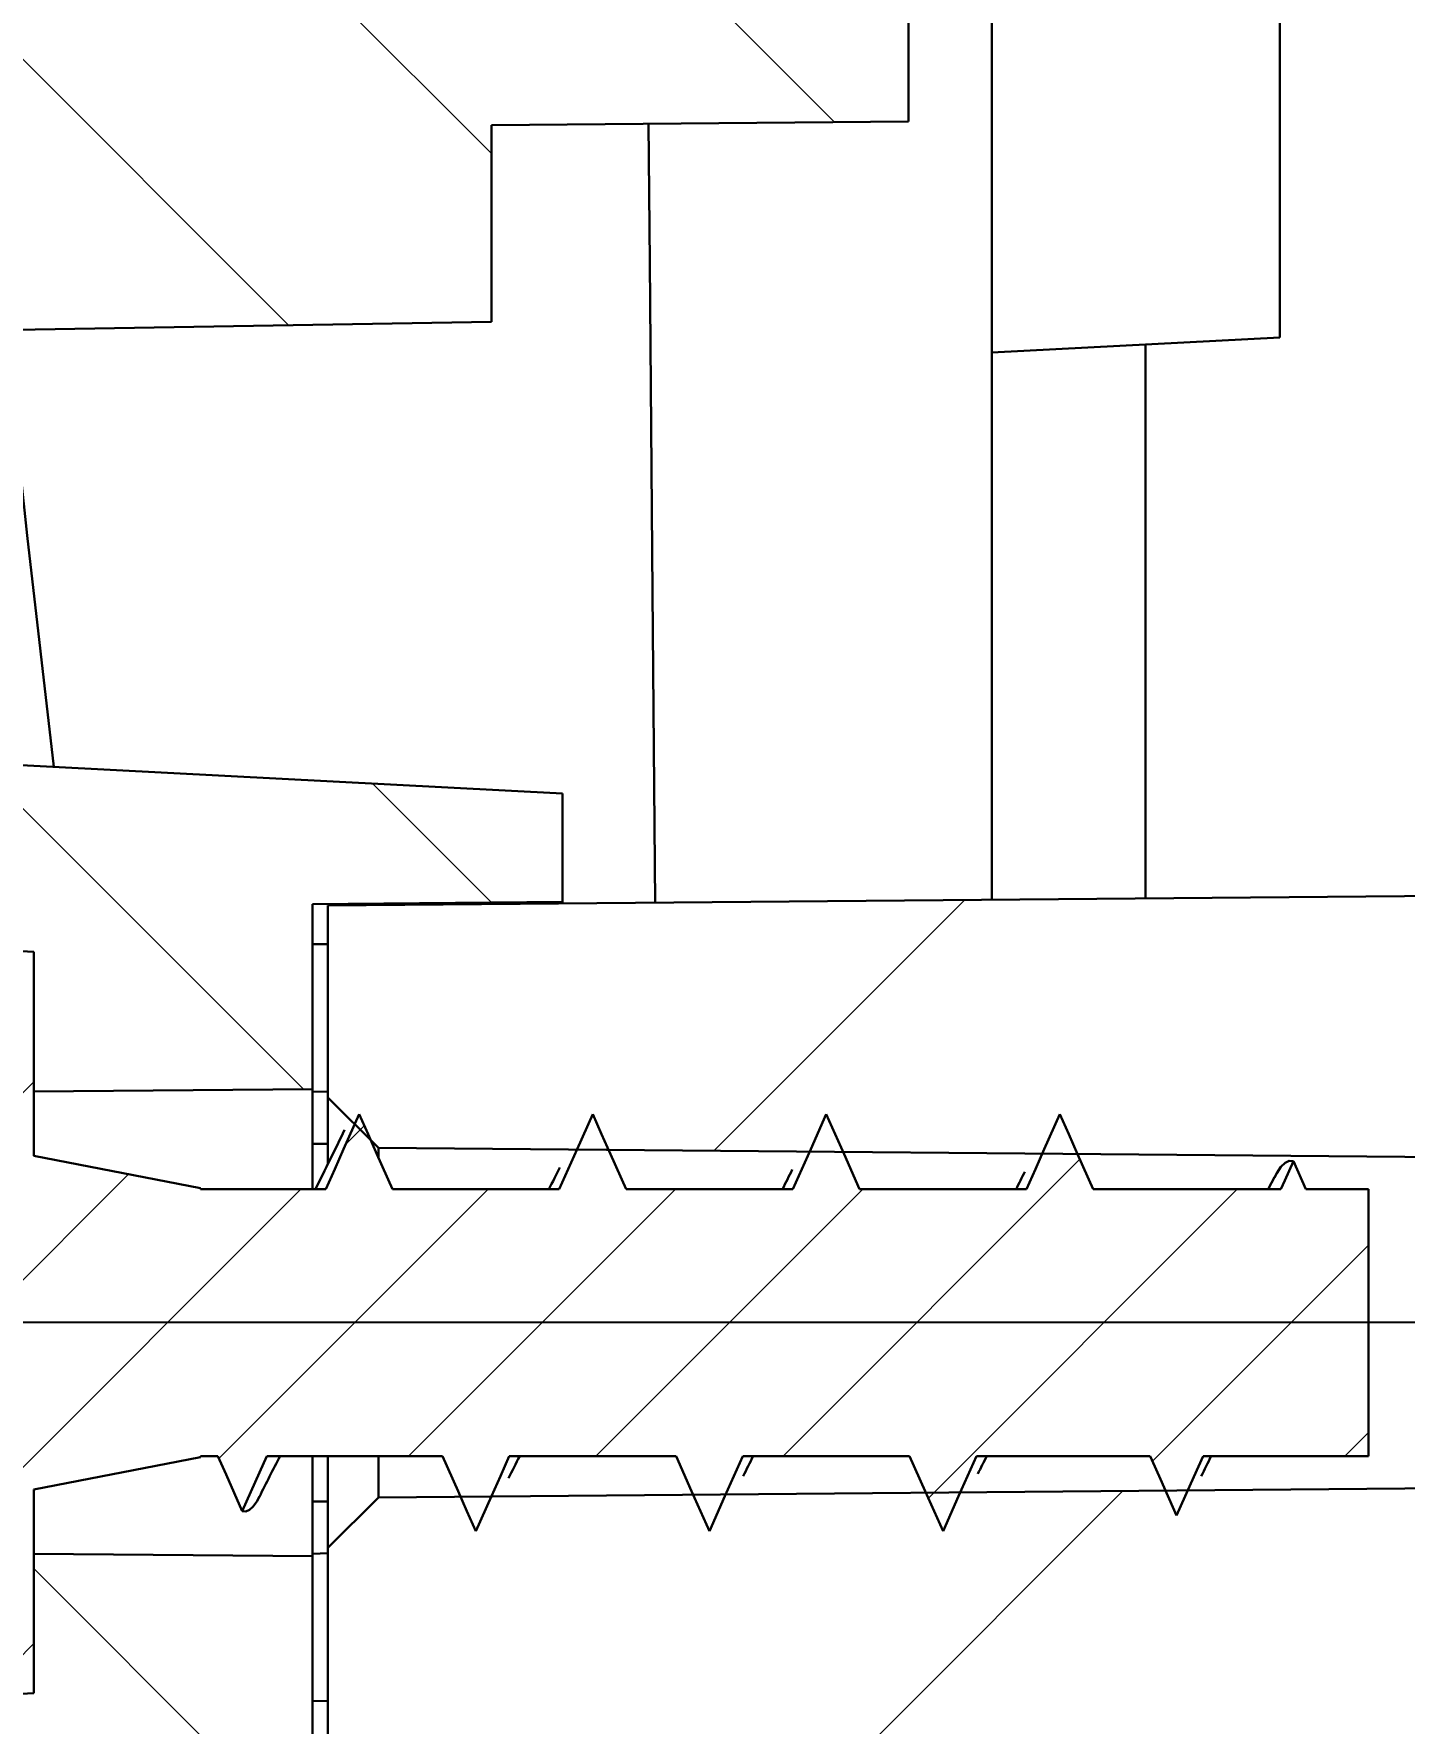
# Model space of a CAD drawing. Header units: millimetres. Extents: x 0 to 1188, y 0 to 841.
# Drawn here: x 213.62 to 221.83, y 48.13 to 58.26 of the extents above; entities that cross this region are included whole.
import ezdxf

# ---------------------------------------------------------------- set-up
doc = ezdxf.new("R2010")
doc.units = ezdxf.units.MM
doc.linetypes.add('SLD-Durchgehend', pattern=[0])
doc.styles.add('SLDTEXTSTYLE3', font='ARIALN.TTF', dxfattribs={"width": 0.87})
doc.dimstyles.new('SLDDIMSTYLE2', dxfattribs={"dimtxt": 3.5, "dimasz": 6, "dimexe": 0, "dimexo": 0.0625, "dimgap": 0.875, "dimtad": 1, "dimrnd": 1e-09, "dimzin": 12, "dimdsep": 46, "dimtxsty": 'SLDTEXTSTYLE3', "dimsah": 1, "dimcen": 0.09, "dimadec": 0, "dimazin": 3, "dimtfac": 1, "dimtofl": 0, "dimtmove": 0, "dimatfit": 3, "dimfxl": 0, "dimfrac": 2, "dimtolj": 1, "dimtzin": 12, "dimarcsym": 0})
doc.dimstyles.new('SLDDIMSTYLE3', dxfattribs={"dimtxt": 3.5, "dimasz": 6, "dimexe": 0, "dimexo": 0.0625, "dimgap": 0.875, "dimtad": 1, "dimrnd": 1e-09, "dimzin": 12, "dimdsep": 46, "dimtxsty": 'SLDTEXTSTYLE3', "dimsah": 1, "dimcen": 0.09, "dimadec": 0, "dimazin": 3, "dimtfac": 1, "dimtmove": 0, "dimatfit": 0, "dimfxl": 0, "dimfrac": 2, "dimtolj": 1, "dimtzin": 12, "dimarcsym": 0})
pattern_1 = [(135.0000000000002, (0, 0), (-1.12253201513364, -1.122532015133648), [])]

# ---------------------------------------------------------------- blocks, each defined once
blk = doc.blocks.new('_D_60')
for p, q in [((217.8253011726467, 80.53041027976587), (247.3508422997569, 80.53041027976575)), ((246.3508422997569, 80.53041027976575), (246.3508422997568, 50.53040706344873)), ((228.0252053755436, 50.53040706344879), (247.3508422997568, 50.53040706344872))]:
    blk.add_line(p, q)
for points in [[(246.3508422997569, 80.53041027976575), (245.4508422997569, 74.53041027976575), (247.2508422997569, 74.53041027976575)], [(246.3508422997568, 50.53040706344873), (247.2508422997568, 56.53040706344872), (245.4508422997568, 56.53040706344873)]]:
    blk.add_solid(points)
at = {"insert": (241.8391050941397, 63.2446075466567), "char_height": 3.5, "attachment_point": 1, "rotation": 90.0000000000002, "style": 'SLDTEXTSTYLE3'}
blk.add_mtext('30', dxfattribs=at)
blk = doc.blocks.new('_D_62')
for p, q in [((211.4714861112844, 79.53041027976505), (211.4714861112844, 31.02946081436197)), ((228.1714861112843, 79.53041027976649), (228.1714861112843, 31.02946081436197)), ((211.4714861112844, 32.02946081436197), (199.4714861112844, 32.02946081436197)), ((211.4714861112844, 32.02946081436197), (228.1714861112843, 32.02946081436197)), ((228.1714861112843, 32.02946081436197), (240.1714861112843, 32.02946081436197))]:
    blk.add_line(p, q)
for points in [[(211.4714861112844, 32.02946081436197), (205.4714861112844, 32.92946081436199), (205.4714861112844, 31.12946081436199)], [(228.1714861112843, 32.02946081436197), (234.1714861112843, 31.12946081436195), (234.1714861112843, 32.92946081436195)]]:
    blk.add_solid(points)
at = {"insert": (214.6268252738869, 36.54119801997905), "char_height": 3.5, "attachment_point": 1, "style": 'SLDTEXTSTYLE3'}
blk.add_mtext('16,70', dxfattribs=at)

msp = doc.modelspace()

# ---------------------------------------------------------------- hatches: boundary and pattern name
at = {"linetype": 'SLD-Durchgehend', "lineweight": 0}
h = msp.add_hatch(dxfattribs=at)
h.set_pattern_fill('ANSI31', style=0)
h.set_pattern_definition([(45, (0, 0), (-2.245064030267288, 2.245064030267288), [])])
edge = h.paths.add_edge_path(flags=0)
edge.add_line((215.3814861112843, 49.18040706344883), (215.3814861112843, 48.03040706345489))
edge.add_line((215.3814861112843, 48.03040706345489), (225.5645827527721, 47.94154052536388))
edge.add_arc((23.17148611128439, 80.53041027976649), 205, 350.26284250902216, 350.852878002748, ccw=False)
edge.add_spline(control_points=[(225.2182546735769, 45.85904870374267), (224.7757105301978, 45.43916530766545), (224.3144169443804, 45.03820312483257), (223.8369977370501, 44.65844229797888), (223.3547945156356, 44.27487604998501), (222.8552122901693, 43.9122008263852), (222.3411490301603, 43.57252159821317)], knot_values=[2.602516906877082e-05, 2.602516906877082e-05, 2.602516906877082e-05, 2.602516906877082e-05, 0.001856141334217484, 0.001856141334217484, 0.001856141334217484, 0.003704625185167447, 0.003704625185167447, 0.003704625185167447, 0.003704625185167447], weights=[1, 1, 1, 1, 1, 1, 1], degree=3, periodic=0)
edge.add_line((222.3411490301603, 43.57252159821316), (220.2814861112843, 43.46457923856325))
edge.add_line((220.2814861112843, 43.46457923856325), (220.2814861112843, 41.4618345465674))
edge.add_line((220.2814861112843, 41.4618345465674), (222.7803599752964, 41.59279497648871))
edge.add_spline(control_points=[(222.7803599752964, 41.5927949764887), (222.8641877781784, 41.59718820547992), (222.9484131207837, 41.61611501293569), (223.0260612658749, 41.648008061722), (223.0673277618992, 41.66495778240622), (223.1072331517844, 41.68568588499769), (223.1448300438236, 41.7097002647396)], knot_values=[2.860979249076398e-17, 2.860979249076398e-17, 2.860979249076398e-17, 2.860979249076398e-17, 0.0002518285308953736, 0.0002518285308953736, 0.0002518285308953736, 0.0003842927863091996, 0.0003842927863091996, 0.0003842927863091996, 0.0003842927863091996], weights=[1, 1, 1, 1, 1, 1, 1], degree=3, periodic=0)
edge.add_spline(control_points=[(223.1448300438236, 41.70970026473961), (223.9007039798164, 42.19250197390755), (224.6295305030633, 42.72049189910296), (225.3238494276788, 43.28826309281542), (225.8513602565066, 43.71962891385463), (226.3601840531693, 44.17490815579649), (226.8473105449474, 44.65140781697089)], knot_values=[2.855903457060938e-05, 2.855903457060938e-05, 2.855903457060938e-05, 2.855903457060938e-05, 0.00271928073651974, 0.00271928073651974, 0.00271928073651974, 0.004762067832991133, 0.004762067832991133, 0.004762067832991133, 0.004762067832991133], weights=[1, 1, 1, 1, 1, 1, 1], degree=3, periodic=0)
edge.add_spline(control_points=[(226.8473105449474, 44.65140781697087), (226.927320557751, 44.72967238404929), (226.994921463687, 44.82283011570636), (227.0445152047694, 44.92316657694681), (227.0868355926018, 45.00878782391788), (227.1170640368418, 45.10146213529753), (227.1333674351676, 45.19556958644885)], knot_values=[8.673617379884035e-18, 8.673617379884035e-18, 8.673617379884035e-18, 8.673617379884035e-18, 0.0003357715018865411, 0.0003357715018865411, 0.0003357715018865411, 0.0006211764377842834, 0.0006211764377842834, 0.0006211764377842834, 0.0006211764377842834], weights=[1, 1, 1, 1, 1, 1, 1], degree=3, periodic=0)
edge.add_arc((23.17148611128439, 80.53041027976649), 207, 350.1714956414312, 369.82850435857)
edge.add_spline(control_points=[(227.1333674351679, 115.8652509730827), (227.1142620679296, 115.9755321168164), (227.0758530261583, 116.084035536213), (227.0213209775989, 116.1817760160585), (226.974786532486, 116.2651819968502), (226.9155863903058, 116.3426263580619), (226.8473105449477, 116.4094127425606)], knot_values=[3.675813143522356e-17, 3.675813143522356e-17, 3.675813143522356e-17, 3.675813143522356e-17, 0.0003357715167857447, 0.0003357715167857447, 0.0003357715167857447, 0.000621176438476545, 0.000621176438476545, 0.000621176438476545, 0.000621176438476545], weights=[1, 1, 1, 1, 1, 1, 1], degree=3, periodic=0)
edge.add_spline(control_points=[(226.8473105449477, 116.4094127425607), (226.2065187790137, 117.0362254175116), (225.5278678015815, 117.6265191600895), (224.8182975946683, 118.1742584577751), (224.2784732128959, 118.5909656769688), (223.7195470448182, 118.9840295179371), (223.1448300438237, 119.351120294792)], knot_values=[3.072371372250088e-05, 3.072371372250088e-05, 3.072371372250088e-05, 3.072371372250088e-05, 0.002719881707251262, 0.002719881707251262, 0.002719881707251262, 0.004764230953056189, 0.004764230953056189, 0.004764230953056189, 0.004764230953056189], weights=[1, 1, 1, 1, 1, 1, 1], degree=3, periodic=0)
edge.add_spline(control_points=[(223.1448300438237, 119.3511202947921), (223.0667964264468, 119.4009629498277), (222.9779102756719, 119.4366871979407), (222.8870877522382, 119.4547095434891), (222.8519216682855, 119.4616877168829), (222.8161625971009, 119.4661492471417), (222.7803599752966, 119.468025583043)], knot_values=[1.788112030672749e-17, 1.788112030672749e-17, 1.788112030672749e-17, 1.788112030672749e-17, 0.0002777801672498969, 0.0002777801672498969, 0.0002777801672498969, 0.0003837478485387557, 0.0003837478485387557, 0.0003837478485387557, 0.0003837478485387557], weights=[1, 1, 1, 1, 1, 1, 1], degree=3, periodic=0)
edge.add_line((222.7803599752966, 119.4680255830429), (220.2814861112845, 119.5989860129642))
edge.add_line((220.2814861112845, 119.5989860129642), (220.2814861112845, 117.5962413209684))
edge.add_line((220.2814861112845, 117.5962413209684), (222.3411490301604, 117.4882989613185))
edge.add_spline(control_points=[(222.3411490301604, 117.4882989613185), (222.8511327041928, 117.1513154142495), (223.3468608525014, 116.7917026530432), (223.8255032595759, 116.4115149297739), (224.3070167543449, 116.0290466891961), (224.7721633111231, 115.6250208333885), (225.2182546735772, 115.2017718557888)], knot_values=[2.232371556924164e-05, 2.232371556924164e-05, 2.232371556924164e-05, 2.232371556924164e-05, 0.001856109520187012, 0.001856109520187012, 0.001856109520187012, 0.003700923689446667, 0.003700923689446667, 0.003700923689446667, 0.003700923689446667], weights=[1, 1, 1, 1, 1, 1, 1], degree=3, periodic=0)
edge.add_arc((23.17148611128439, 80.53041027976649), 205, 9.14712017878162, 9.737157490976585, ccw=False)
edge.add_line((225.5645837870867, 113.1192736105601), (215.3814861112845, 113.0304070634488))
edge.add_line((215.3814861112845, 113.0304070634488), (215.3814861112845, 111.8804070634488))
edge.add_line((215.3814861112845, 111.8804070634488), (215.6841272202303, 111.577765954503))
edge.add_line((215.6841272202303, 111.577765954503), (226.0814975343653, 111.4870294784))
edge.add_line((226.0814975343653, 111.4870294784), (226.3814861112845, 111.1817588847198))
edge.add_line((226.3814861112845, 111.1817588847198), (226.3814861112845, 109.879055242201))
edge.add_line((226.3814861112845, 109.879055242201), (226.0814975343653, 109.5737846484976))
edge.add_line((226.0814975343653, 109.5737846484976), (215.6841272202303, 109.4830481724091))
edge.add_line((215.6841272202303, 109.4830481724091), (215.3814861112845, 109.1804070634488))
edge.add_line((215.3814861112845, 109.1804070634488), (215.3814861112845, 108.0304070634549))
edge.add_line((215.3814861112845, 108.0304070634549), (226.3315137103403, 107.9348476202925))
edge.add_arc((23.17148611128439, 80.53041027976649), 205, -7.682309962220188, 7.682308145930108, ccw=False)
edge.add_line((226.3315128416136, 53.12596649902382), (215.3814861112843, 53.03040706344278))
edge.add_line((215.3814861112843, 53.03040706344278), (215.3814861112843, 51.88040706344885))
edge.add_line((215.3814861112843, 51.88040706344885), (215.6841272202301, 51.57776595450301))
edge.add_line((215.6841272202301, 51.57776595450301), (226.0814975343651, 51.48702947839998))
edge.add_line((226.0814975343651, 51.48702947839998), (226.3814861112843, 51.18175888471985))
edge.add_line((226.3814861112843, 51.18175888471985), (226.3814861112843, 49.87905524220102))
edge.add_line((226.3814861112843, 49.87905524220102), (226.0814975343651, 49.57378464849763))
edge.add_line((226.0814975343651, 49.57378464849763), (215.6841272202301, 49.48304817240913))
edge.add_line((215.6841272202301, 49.48304817240913), (215.3814861112843, 49.18040706344883))
h = msp.add_hatch(dxfattribs=at)
h.set_pattern_fill('ANSI31', scale=0.5, angle=90.0000000000002, style=0)
h.set_pattern_definition(pattern_1)
edge = h.paths.add_edge_path(flags=0)
edge.add_line((211.6312535070743, 71.9964541714043), (211.8313938754469, 71.9964541714043))
edge.add_arc((439.4714861112844, 80.53041027976505), 227.8, 182.106578216694, 182.1469451740539, ccw=False)
edge.add_line((211.8254378909714, 72.15683698785887), (211.6253027543428, 72.15683698785887))
edge.add_arc((439.4714861112844, 80.53041027976505), 227.9999999999999, 181.997214541854, 182.1047295090637, ccw=False)
edge.add_line((211.6099909831928, 72.58440260353625), (211.810112659376, 72.58440260353625))
edge.add_arc((439.4714861112844, 80.53041027976505), 227.8, 181.9586055132902, 181.9989687340629, ccw=False)
edge.add_line((211.8045714189144, 72.74478541999082), (211.6044546092638, 72.74478541999082))
edge.add_arc((439.4714861112844, 80.53041027976505), 227.9999999999999, 180.8959051152615, 181.9568867696259, ccw=False)
edge.add_line((211.4993585372294, 76.96543491395886), (211.3051088125188, 76.96543491395848))
edge.add_line((211.3051088125188, 76.96543491395848), (211.3051088125188, 77.27724332988224))
edge.add_line((211.3051088125188, 77.27724332988224), (211.5051088125188, 77.27724333018128))
edge.add_line((211.5051088125188, 77.27724333018128), (211.5051088125189, 77.4344831053953))
edge.add_line((211.5051088125189, 77.4344831053953), (211.3051088125188, 77.4344831053953))
edge.add_line((211.3051088125188, 77.4344831053953), (211.3051088125188, 77.77318868931627))
edge.add_line((211.3051088125188, 77.77318868931627), (211.5051088125188, 77.77318868925762))
edge.add_line((211.5051088125188, 77.77318868925762), (211.5051088125191, 77.98276022842374))
edge.add_line((211.5051088125191, 77.98276022842374), (211.3051088125188, 77.98276022842374))
edge.add_line((211.3051088125188, 77.98276022842374), (211.3051088125188, 78.63437493870666))
edge.add_line((211.3051088125188, 78.63437493870666), (211.5051088125188, 78.63437493870666))
edge.add_line((211.5051088125188, 78.63437493870666), (211.5051088125188, 78.76902461185867))
edge.add_line((211.5051088125188, 78.76902461185867), (211.3051088125188, 78.7690246137178))
edge.add_line((211.3051088125188, 78.7690246137178), (211.3051088125188, 79.160005631612))
edge.add_line((211.3051088125188, 79.160005631612), (211.5051088125188, 79.16000562933078))
edge.add_line((211.5051088125188, 79.16000562933078), (211.5051088125188, 79.29933878933234))
edge.add_line((211.5051088125188, 79.29933878933234), (211.3051088125188, 79.29933878933235))
edge.add_line((211.3051088125188, 79.29933878933235), (211.3051088125188, 79.81543491395848))
edge.add_line((211.3051088125188, 79.81543491395848), (211.5051088125188, 79.81543491395848))
edge.add_line((211.5051088125188, 79.81543491395848), (211.5051088125188, 80.11543491395848))
edge.add_line((211.5051088125188, 80.11543491395848), (211.3051088125188, 80.11543491395848))
edge.add_line((211.3051088125188, 80.11543491395848), (211.3051088125188, 80.62744962530833))
edge.add_line((211.3051088125188, 80.62744962530833), (211.5051088125188, 80.62744962530833))
edge.add_line((211.5051088125188, 80.62744962530833), (211.5051088125188, 80.76503684730382))
edge.add_line((211.5051088125188, 80.76503684730382), (211.3051088125188, 80.7650368462005))
edge.add_line((211.3051088125188, 80.7650368462005), (211.3051088125188, 81.12100901773857))
edge.add_line((211.3051088125188, 81.12100901773857), (211.5051088125188, 81.12100901786229))
edge.add_line((211.5051088125188, 81.12100901786229), (211.5051088125188, 81.25898692864682))
edge.add_line((211.5051088125188, 81.25898692864682), (211.3051088125188, 81.25898692864682))
edge.add_line((211.3051088125188, 81.25898692864682), (211.3051088125188, 81.95412037144614))
edge.add_line((211.3051088125188, 81.95412037144614), (211.5051088125188, 81.95412037144614))
edge.add_line((211.5051088125188, 81.95412037144614), (211.5051088125188, 82.08018995491695))
edge.add_line((211.5051088125188, 82.08018995491695), (211.3051088125188, 82.08018995491695))
edge.add_line((211.3051088125188, 82.08018995491695), (211.3051088125188, 82.24248511931606))
edge.add_line((211.3051088125188, 82.24248511931606), (211.5051088125188, 82.24248511931606))
edge.add_line((211.5051088125188, 82.24248511931606), (211.5051088125188, 82.42928424659347))
edge.add_line((211.5051088125188, 82.42928424659347), (211.3051088125188, 82.42928424659088))
edge.add_line((211.3051088125188, 82.42928424659088), (211.3051088125188, 82.46394617983356))
edge.add_line((211.3051088125188, 82.46394617983356), (211.5051088125188, 82.46394617983348))
edge.add_line((211.5051088125188, 82.46394617983348), (211.5051088125188, 82.66869814579418))
edge.add_line((211.5051088125188, 82.66869814579418), (211.3051088125188, 82.66869814579418))
edge.add_line((211.3051088125188, 82.66869814579418), (211.3051088125188, 82.9654349139581))
edge.add_line((211.3051088125188, 82.9654349139581), (211.4844894315815, 82.9654349139581))
edge.add_arc((439.4714861112844, 80.53041027976505), 227.9999999999999, 178.6634885530515, 179.3880733029845, ccw=False)
edge.add_line((211.533513751526, 85.84837572926004), (211.7335682243458, 85.84837572925919))
edge.add_arc((439.4714861112844, 80.53041027976505), 227.8, 178.5560001710087, 178.66231493213, ccw=False)
edge.add_line((211.7438279853429, 86.27094374576731), (211.5437645074263, 86.27094374575731))
edge.add_arc((439.4714861112844, 80.53041027976505), 227.9999999999999, 174.9853164956326, 178.5572671054253, ccw=False)
edge.add_line((212.3441949859449, 100.4601274394562), (216.3614861112844, 100.5302495168846))
edge.add_line((216.3614861112844, 100.5302495168846), (216.3614861112844, 101.708432347409))
edge.add_line((216.3614861112844, 101.708432347409), (218.8614861112844, 101.730249516886))
edge.add_line((218.8614861112844, 101.730249516886), (218.8614861112845, 103.3302495168831))
edge.add_line((218.8614861112845, 103.3302495168831), (216.3614861112845, 103.3520666863601))
edge.add_line((216.3614861112845, 103.3520666863601), (216.3614861112845, 104.5302495168846))
edge.add_line((216.3614861112845, 104.5302495168846), (212.7448366701591, 104.593378367702))
edge.add_arc((439.4714861112844, 80.53041027976505), 227.9999999999999, 173.2922425314038, 173.941759236418, ccw=False)
edge.add_line((213.0321816812603, 107.1619969626282), (216.7885748327056, 107.3588611858095))
edge.add_line((216.7885748327056, 107.3588611858095), (216.7885748327056, 108.0088611858091))
edge.add_line((216.7885748327056, 108.0088611858091), (215.2885748327056, 108.0219514874957))
edge.add_line((215.2885748327056, 108.0219514874957), (215.2885748327056, 109.1302495168854))
edge.add_line((215.2885748327056, 109.1302495168854), (213.6185748327056, 109.144823386096))
edge.add_line((213.6185748327056, 109.144823386096), (213.6185748327056, 108.3084359664474))
edge.add_line((213.6185748327056, 108.3084359664474), (211.3912617367176, 108.1917074333188))
edge.add_arc((211.4069625235905, 107.8921185728923), 0.3, 92.99999999999407, 173.1587211048545)
edge.add_arc((439.4714861112844, 80.53041027976505), 229.9999999999999, 173.1587211048525, 186.8413601819421)
edge.add_arc((211.4070013424827, 53.168378426465), 0.3, 186.8413601819423, 267.0000000000066)
edge.add_line((211.3913005556098, 52.86878956603858), (213.6185748327054, 52.75206306732171))
edge.add_line((213.6185748327054, 52.75206306732171), (213.6185748327054, 51.91567564767318))
edge.add_line((213.6185748327054, 51.91567564767318), (215.2885748327055, 51.93024951688375))
edge.add_line((215.2885748327055, 51.93024951688375), (215.2885748327055, 53.03886907203598))
edge.add_line((215.2885748327055, 53.03886907203598), (216.7885748327055, 53.05195937372256))
edge.add_line((216.7885748327055, 53.05195937372256), (216.7885748327055, 53.70163784795964))
edge.add_line((216.7885748327055, 53.70163784795964), (213.03221973075, 53.89850007705167))
edge.add_arc((439.4714861112844, 80.53041027976505), 227.9999999999999, 186.0583218656738, 186.7078393286046, ccw=False)
edge.add_line((212.7448707314825, 56.46712126060974), (216.3614861112843, 56.53024951688455))
edge.add_line((216.3614861112843, 56.53024951688455), (216.3614861112843, 57.70843234740905))
edge.add_line((216.3614861112843, 57.70843234740905), (218.8614861112843, 57.73024951688598))
edge.add_line((218.8614861112843, 57.73024951688598), (218.8614861112843, 59.33024951688312))
edge.add_line((218.8614861112843, 59.33024951688312), (216.3614861112843, 59.35206668636008))
edge.add_line((216.3614861112843, 59.35206668636008), (216.3614861112843, 60.53024951688456))
edge.add_line((216.3614861112843, 60.53024951688456), (212.3442232423441, 60.60037110109563))
edge.add_arc((439.4714861112844, 80.53041027976505), 227.9999999999999, 183.9444885079042, 185.0147647377993, ccw=False)
edge.add_line((212.0115802202793, 64.84630329035978), (212.412531678862, 64.84630329035978))
edge.add_arc((439.4714861112844, 80.53041027976505), 227.5999999999999, 183.9009655996922, 183.951431826967, ccw=False)
edge.add_line((212.398805168066, 65.04630329035976), (211.9978779042209, 65.04630329035976))
edge.add_arc((439.4714861112844, 80.53041027976505), 227.9999999999999, 183.7933656909497, 183.8941112338223, ccw=False)
edge.add_line((211.9710032187591, 65.44630329035977), (212.3718830373641, 65.44630329035977))
edge.add_arc((439.4714861112844, 80.53041027976505), 227.5999999999999, 183.3083883586358, 183.8000421982163, ccw=False)
edge.add_line((212.2508092139755, 67.39557147874648), (211.8501426268228, 67.39557147874648))
edge.add_arc((439.4714861112844, 80.53041027976505), 227.9999999999999, 183.2142970453456, 183.3025777262221, ccw=False)
edge.add_line((211.8301748154578, 67.74630329035978), (212.23080619573, 67.74630329035978))
edge.add_arc((439.4714861112844, 80.53041027976505), 227.5999999999999, 183.1695258681399, 183.2199520229362, ccw=False)
edge.add_line((212.2196428816217, 67.94630329035977), (211.81903114697, 67.94630329035977))
edge.add_arc((439.4714861112844, 80.53041027976505), 227.9999999999999, 182.1450610080418, 183.163959632384, ccw=False)
h = msp.add_hatch(dxfattribs=at)
h.set_pattern_fill('ANSI31', scale=0.25, style=0)
h.set_pattern_definition([(45, (0, 0), (-0.561266007566822, 0.5612660075668221), [])])
edge = h.paths.add_edge_path(flags=0)
edge.add_line((220.6268942171426, 49.73024951688597), (221.6185748327054, 49.73024951688596))
edge.add_line((221.6185748327054, 49.73024951688596), (221.6185748327054, 51.33024951688312))
edge.add_line((221.6185748327054, 51.33024951688312), (221.2435315063111, 51.33024951688311))
edge.add_spline(control_points=[(221.2435315063111, 51.33024951688314), (221.218545836597, 51.38646733223005), (221.1935601624453, 51.44268514560469), (221.1685744858301, 51.49890295788448)], knot_values=[0.0003078823030002328, 0.0003078823030002328, 0.0003078823030002328, 0.0003078823030002328, 0.0004924426943559607, 0.0004924426943559607, 0.0004924426943559607, 0.0004924426943559607], weights=[1, 1, 1, 1], degree=3, periodic=0)
edge.add_spline(control_points=[(221.1685744856775, 51.49890295781659), (221.1514374959274, 51.46034476565145), (221.1343005048671, 51.42178657406863), (221.1171635113847, 51.3832283835623), (221.1093147811704, 51.36556876111163), (221.1014660504848, 51.34790913887038), (221.0936173192277, 51.33024951688311)], knot_values=[1.584347287099192e-14, 1.584347287099192e-14, 1.584347287099192e-14, 1.584347287099192e-14, 0.000126584736072862, 0.000126584736072862, 0.000126584736072862, 0.0001845604506411611, 0.0001845604506411611, 0.0001845604506411611, 0.0001845604506411611], weights=[1, 1, 1, 1, 1, 1, 1], degree=3, periodic=0)
edge.add_line((221.0936173192277, 51.33024951688313), (219.9685744345811, 51.33024951688313))
edge.add_spline(control_points=[(219.9685744345811, 51.33024951688314), (219.937549107231, 51.40005658158564), (219.9065237726138, 51.46986364305829), (219.8754984344753, 51.53967070296594), (219.857677793728, 51.57976717284748), (219.8398571517477, 51.61986364218099), (219.8220365088903, 51.65996011112469), (219.804215866033, 51.70005658006839), (219.7863952222941, 51.74015304862031), (219.7685745779059, 51.78024951688364)], knot_values=[0, 0, 0, 0, 0.000229173242277577, 0.000229173242277577, 0.000229173242277577, 0.0003608080370790649, 0.0003608080370790649, 0.0003608080370790649, 0.0004924428318805595, 0.0004924428318805595, 0.0004924428318805595, 0.0004924428318805595], weights=[1, 1, 1, 1, 1, 1, 1, 1, 1, 1], degree=3, periodic=0)
edge.add_spline(control_points=[(219.7685745779059, 51.78024951688363), (219.7375491939031, 51.71044243489351), (219.7065238079901, 51.64063535375231), (219.6754984187233, 51.57082827410176), (219.6576777576613, 51.53073181324898), (219.6398570954803, 51.49063535289357), (219.6220364316754, 51.45053889325986), (219.6042157678706, 51.41044243362614), (219.5863951024571, 51.37034597470738), (219.568574434581, 51.33024951688312)], knot_values=[0, 0, 0, 0, 0.0002291733586970489, 0.0002291733586970489, 0.0002291733586970489, 0.0003608081534985438, 0.0003608081534985438, 0.0003608081534985438, 0.000492442948300038, 0.000492442948300038, 0.000492442948300038, 0.000492442948300038], weights=[1, 1, 1, 1, 1, 1, 1, 1, 1, 1], degree=3, periodic=0)
edge.add_line((219.5685744345811, 51.33024951688313), (218.5685744345811, 51.33024951688313))
edge.add_spline(control_points=[(218.5685744345811, 51.33024951688316), (218.537549107231, 51.40005658158565), (218.5065237726137, 51.46986364305829), (218.4754984344752, 51.53967070296594), (218.457677793728, 51.57976717284748), (218.4398571517477, 51.619863642181), (218.4220365088904, 51.6599601111247), (218.404215866033, 51.70005658006839), (218.3863952222941, 51.74015304862031), (218.3685745779058, 51.78024951688365)], knot_values=[0, 0, 0, 0, 0.0002291732422775615, 0.0002291732422775615, 0.0002291732422775615, 0.0003608080370790533, 0.0003608080370790533, 0.0003608080370790533, 0.0004924428318805518, 0.0004924428318805518, 0.0004924428318805518, 0.0004924428318805518], weights=[1, 1, 1, 1, 1, 1, 1, 1, 1, 1], degree=3, periodic=0)
edge.add_spline(control_points=[(218.3685745779059, 51.78024951688364), (218.3375491939033, 51.71044243489406), (218.3065238079906, 51.6406353537534), (218.275498418724, 51.57082827410339), (218.2576777576621, 51.53073181325063), (218.239857095481, 51.49063535289522), (218.2220364316762, 51.45053889326151), (218.2042157678713, 51.4104424336278), (218.1863951024578, 51.37034597470905), (218.1685744345817, 51.33024951688478)], knot_values=[0, 0, 0, 0, 0.0002291733586952523, 0.0002291733586952523, 0.0002291733586952523, 0.000360808153496737, 0.000360808153496737, 0.000360808153496737, 0.0004924429482982319, 0.0004924429482982319, 0.0004924429482982319, 0.0004924429482982319], weights=[1, 1, 1, 1, 1, 1, 1, 1, 1, 1], degree=3, periodic=0)
edge.add_line((218.1685744345811, 51.33024951688313), (217.1685744345811, 51.33024951688313))
edge.add_spline(control_points=[(217.168574434581, 51.33024951688316), (217.137549107231, 51.40005658158565), (217.1065237726137, 51.4698636430583), (217.0754984344753, 51.53967070296594), (217.057677793728, 51.57976717284749), (217.0398571517477, 51.619863642181), (217.0220365088904, 51.6599601111247), (217.004215866033, 51.70005658006841), (216.9863952222941, 51.74015304862032), (216.9685745779059, 51.78024951688365)], knot_values=[0, 0, 0, 0, 0.0002291732422775733, 0.0002291732422775733, 0.0002291732422775733, 0.0003608080370790619, 0.0003608080370790619, 0.0003608080370790619, 0.0004924428318805597, 0.0004924428318805597, 0.0004924428318805597, 0.0004924428318805597], weights=[1, 1, 1, 1, 1, 1, 1, 1, 1, 1], degree=3, periodic=0)
edge.add_spline(control_points=[(216.9685745779059, 51.78024951688365), (216.9375491939033, 51.71044243489408), (216.9065238079906, 51.64063535375342), (216.875498418724, 51.57082827410341), (216.857677757662, 51.53073181325065), (216.839857095481, 51.49063535289523), (216.8220364316762, 51.45053889326152), (216.8042157678713, 51.4104424336278), (216.7863951024578, 51.37034597470905), (216.7685744345817, 51.33024951688478)], knot_values=[0, 0, 0, 0, 0.0002291733586952599, 0.0002291733586952599, 0.0002291733586952599, 0.0003608081534967481, 0.0003608081534967481, 0.0003608081534967481, 0.0004924429482982467, 0.0004924429482982467, 0.0004924429482982467, 0.0004924429482982467], weights=[1, 1, 1, 1, 1, 1, 1, 1, 1, 1], degree=3, periodic=0)
edge.add_line((216.7685744345811, 51.33024951688313), (215.7685744345811, 51.33024951688313))
edge.add_spline(control_points=[(215.7685744345811, 51.33024951688316), (215.737549107231, 51.40005658158565), (215.7065237726137, 51.46986364305829), (215.6754984344753, 51.53967070296594), (215.657677793728, 51.57976717284749), (215.6398571517477, 51.619863642181), (215.6220365088903, 51.6599601111247), (215.6042158660329, 51.70005658006841), (215.5863952222941, 51.74015304862033), (215.5685745779058, 51.78024951688366)], knot_values=[0, 0, 0, 0, 0.0002291732422775774, 0.0002291732422775774, 0.0002291732422775774, 0.0003608080370790726, 0.0003608080370790726, 0.0003608080370790726, 0.0004924428318805673, 0.0004924428318805673, 0.0004924428318805673, 0.0004924428318805673], weights=[1, 1, 1, 1, 1, 1, 1, 1, 1, 1], degree=3, periodic=0)
edge.add_spline(control_points=[(215.5685745779059, 51.78024951688365), (215.5375491939033, 51.71044243489408), (215.5065238079906, 51.64063535375343), (215.475498418724, 51.57082827410342), (215.4576777576621, 51.53073181325066), (215.439857095481, 51.49063535289523), (215.4220364316762, 51.45053889326152), (215.4042157678713, 51.41044243362781), (215.3863951024578, 51.37034597470905), (215.3685744345817, 51.33024951688478)], knot_values=[0, 0, 0, 0, 0.0002291733586952455, 0.0002291733586952455, 0.0002291733586952455, 0.0003608081534967405, 0.0003608081534967405, 0.0003608081534967405, 0.0004924429482982421, 0.0004924429482982421, 0.0004924429482982421, 0.0004924429482982421], weights=[1, 1, 1, 1, 1, 1, 1, 1, 1, 1], degree=3, periodic=0)
edge.add_line((215.368574434581, 51.33024951688314), (214.6185748327054, 51.33024951688314))
edge.add_line((214.6185748327054, 51.33024951688314), (214.6185748327054, 51.33586920774544))
edge.add_line((214.6185748327054, 51.33586920774544), (213.6185748327054, 51.53024951688457))
edge.add_line((213.6185748327054, 51.53024951688457), (213.6185748327054, 52.58236073124578))
edge.add_arc((213.5185748327054, 52.58236073124579), 0.09999999999999985, 359.9999999999968, 454.9999999999973)
edge.add_line((213.5098592584307, 52.68198020105496), (212.5185748327054, 52.59525405147365))
edge.add_arc((217.6488794925501, 50.53024951688455), 5.530304659844475, 158.0746678260792, 164.8359322187038)
edge.add_line((212.311135988136, 51.97688834941388), (213.1185748327054, 51.96279445195636))
edge.add_line((213.1185748327054, 51.96279445195636), (213.1185748327054, 49.09770458181278))
edge.add_line((213.1185748327054, 49.09770458181278), (212.311135988136, 49.08361068435526))
edge.add_arc((217.6488794925501, 50.53024951688455), 5.530304659844475, 195.1640677812967, 201.9253321739264)
edge.add_line((212.5185748327054, 48.46524498229494), (213.5098592584307, 48.37851883271418))
edge.add_arc((213.5185748327054, 48.47813830252335), 0.09999999999999985, 264.9999999999878, 360.0000000000008)
edge.add_line((213.6185748327054, 48.47813830252335), (213.6185748327054, 49.53024951688456))
edge.add_line((213.6185748327054, 49.53024951688456), (214.6185748327054, 49.72462982602369))
edge.add_line((214.6185748327054, 49.72462982602369), (214.6185748327054, 49.73024951688598))
edge.add_line((214.6185748327054, 49.73024951688598), (214.7221372615552, 49.73024951688598))
edge.add_spline(control_points=[(214.7221372615551, 49.73024951688598), (214.7385572056603, 49.69330460569244), (214.7549771516375, 49.65635969533096), (214.7713970988776, 49.61941478553073), (214.8037897720679, 49.54653121460918), (214.8361824500812, 49.47364764583123), (214.8685751305709, 49.40076407815388)], knot_values=[0.0001318810998810095, 0.0001318810998810095, 0.0001318810998810095, 0.0001318810998810095, 0.0002531694721498507, 0.0002531694721498507, 0.0002531694721498507, 0.0004924427498832972, 0.0004924427498832972, 0.0004924427498832972, 0.0004924427498832972], weights=[1, 1, 1, 1, 1, 1, 1], degree=3, periodic=0)
edge.add_spline(control_points=[(214.8685751316102, 49.40076407861581), (214.8857121182504, 49.43932227214616), (214.9028491044135, 49.4778804658885), (214.9199860933868, 49.5164386583819), (214.93712308236, 49.55499685087531), (214.9542600726949, 49.59355504276357), (214.9713970649952, 49.63211323377828), (214.9859357896302, 49.66482532886267), (215.000474515677, 49.69753742331962), (215.0150132437277, 49.73024951688593)], knot_values=[6.442541435063757e-14, 6.442541435063757e-14, 6.442541435063757e-14, 6.442541435063757e-14, 0.0001265847360263186, 0.0001265847360263186, 0.0001265847360263186, 0.0002531694720526324, 0.0002531694720526324, 0.0002531694720526324, 0.0003605617488206151, 0.0003605617488206151, 0.0003605617488206151, 0.0003605617488206151], weights=[1, 1, 1, 1, 1, 1, 1, 1, 1, 1], degree=3, periodic=0)
edge.add_line((215.0150132437275, 49.73024951688599), (216.0685752308299, 49.73024951688598))
edge.add_spline(control_points=[(216.0685752308306, 49.73024951688431), (216.0996005581804, 49.66044245218236), (216.1306258927974, 49.59063539071026), (216.1616512309356, 49.52082833080316), (216.1794718716828, 49.48073186092162), (216.1972925136631, 49.4406353915881), (216.2151131565206, 49.40053892264442), (216.2329337993779, 49.36044245370071), (216.2507544431168, 49.3203459851488), (216.268575087505, 49.28024951688546)], knot_values=[0, 0, 0, 0, 0.0002291732422757686, 0.0002291732422757686, 0.0002291732422757686, 0.0003608080370772639, 0.0003608080370772639, 0.0003608080370772639, 0.000492442831878755, 0.000492442831878755, 0.000492442831878755, 0.000492442831878755], weights=[1, 1, 1, 1, 1, 1, 1, 1, 1, 1], degree=3, periodic=0)
edge.add_spline(control_points=[(216.268575087505, 49.28024951688548), (216.2996004715078, 49.3500565988756), (216.3306258574208, 49.4198636800168), (216.3616512466876, 49.48967075966736), (216.3794719077495, 49.52976722052012), (216.3972925699306, 49.56986368087553), (216.4151132337354, 49.60996014050924), (216.4329338975403, 49.65005660014296), (216.4507545629538, 49.69015305906171), (216.4685752308299, 49.73024951688598)], knot_values=[0, 0, 0, 0, 0.0002291733586970415, 0.0002291733586970415, 0.0002291733586970415, 0.0003608081534985285, 0.0003608081534985285, 0.0003608081534985285, 0.0004924429483000247, 0.0004924429483000247, 0.0004924429483000247, 0.0004924429483000247], weights=[1, 1, 1, 1, 1, 1, 1, 1, 1, 1], degree=3, periodic=0)
edge.add_line((216.4685752308298, 49.73024951688598), (217.4685752308298, 49.73024951688597))
edge.add_spline(control_points=[(217.4685752308306, 49.73024951688431), (217.4996005581804, 49.66044245218236), (217.5306258927974, 49.59063539071026), (217.5616512309356, 49.52082833080316), (217.5794718716829, 49.48073186092162), (217.5972925136632, 49.4406353915881), (217.6151131565206, 49.40053892264441), (217.6329337993779, 49.36044245370071), (217.6507544431168, 49.3203459851488), (217.668575087505, 49.28024951688546)], knot_values=[0, 0, 0, 0, 0.0002291732422757683, 0.0002291732422757683, 0.0002291732422757683, 0.0003608080370772628, 0.0003608080370772628, 0.0003608080370772628, 0.0004924428318787547, 0.0004924428318787547, 0.0004924428318787547, 0.0004924428318787547], weights=[1, 1, 1, 1, 1, 1, 1, 1, 1, 1], degree=3, periodic=0)
edge.add_spline(control_points=[(217.668575087505, 49.28024951688548), (217.6996004715079, 49.3500565988756), (217.7306258574208, 49.41986368001679), (217.7616512466876, 49.48967075966736), (217.7794719077496, 49.52976722052012), (217.7972925699306, 49.56986368087553), (217.8151132337354, 49.60996014050924), (217.8329338975403, 49.65005660014295), (217.8507545629538, 49.6901530590617), (217.8685752308299, 49.73024951688597)], knot_values=[0, 0, 0, 0, 0.0002291733586970496, 0.0002291733586970496, 0.0002291733586970496, 0.0003608081534985367, 0.0003608081534985367, 0.0003608081534985367, 0.000492442948300029, 0.000492442948300029, 0.000492442948300029, 0.000492442948300029], weights=[1, 1, 1, 1, 1, 1, 1, 1, 1, 1], degree=3, periodic=0)
edge.add_line((217.8685752308298, 49.73024951688597), (218.8685752308298, 49.73024951688597))
edge.add_spline(control_points=[(218.8685752308306, 49.73024951688429), (218.8996005581804, 49.66044245218234), (218.9306258927974, 49.59063539071025), (218.9616512309356, 49.52082833080316), (218.9794718716829, 49.48073186092161), (218.9972925136632, 49.4406353915881), (219.0151131565206, 49.4005389226444), (219.0329337993779, 49.36044245370071), (219.0507544431168, 49.32034598514878), (219.0685750875051, 49.28024951688545)], knot_values=[0, 0, 0, 0, 0.0002291732422757586, 0.0002291732422757586, 0.0002291732422757586, 0.0003608080370772503, 0.0003608080370772503, 0.0003608080370772503, 0.0004924428318787447, 0.0004924428318787447, 0.0004924428318787447, 0.0004924428318787447], weights=[1, 1, 1, 1, 1, 1, 1, 1, 1, 1], degree=3, periodic=0)
edge.add_spline(control_points=[(219.068575087505, 49.28024951688546), (219.0996004715078, 49.35005659887558), (219.1306258574208, 49.41986368001678), (219.1616512466876, 49.48967075966734), (219.1794719077496, 49.52976722052011), (219.1972925699306, 49.56986368087553), (219.2151132337355, 49.60996014050924), (219.2329338975403, 49.65005660014295), (219.2507545629538, 49.6901530590617), (219.2685752308299, 49.73024951688597)], knot_values=[0, 0, 0, 0, 0.0002291733586970535, 0.0002291733586970535, 0.0002291733586970535, 0.0003608081534985473, 0.0003608081534985473, 0.0003608081534985473, 0.0004924429483000404, 0.0004924429483000404, 0.0004924429483000404, 0.0004924429483000404], weights=[1, 1, 1, 1, 1, 1, 1, 1, 1, 1], degree=3, periodic=0)
edge.add_line((219.2685752308298, 49.73024951688597), (220.3102562881403, 49.73024951688598))
edge.add_spline(control_points=[(220.3102562881403, 49.73024951688597), (220.3134995841235, 49.72295209127862), (220.3167428802045, 49.71565466571479), (220.3199861763759, 49.70835724019107), (220.3371231353007, 49.66979903432582), (220.3542600967092, 49.63124082956443), (220.371397059783, 49.5926826255432), (220.4037897426054, 49.51979901905608), (220.4361824312812, 49.44691541517047), (220.4685751230177, 49.37403181264519)], knot_values=[0.0001026276389206106, 0.0001026276389206106, 0.0001026276389206106, 0.0001026276389206106, 0.0001265847360728704, 0.0001265847360728704, 0.0001265847360728704, 0.0002531694721457336, 0.0002531694721457336, 0.0002531694721457336, 0.0004924428596233332, 0.0004924428596233332, 0.0004924428596233332, 0.0004924428596233332], weights=[1, 1, 1, 1, 1, 1, 1, 1, 1, 1], degree=3, periodic=0)
edge.add_spline(control_points=[(220.4685751195056, 49.37403181108424), (220.4857121034371, 49.41259000585182), (220.5028490909319, 49.45114819903571), (220.5199860765834, 49.48970639303882), (220.5371230622349, 49.52826458704193), (220.5542600488495, 49.56682278061702), (220.5713970368402, 49.60538097358055), (220.589896095064, 49.64700382218322), (220.6083951548719, 49.6886266700819), (220.6268942171426, 49.73024951688596)], knot_values=[1.176498997120873e-12, 1.176498997120873e-12, 1.176498997120873e-12, 1.176498997120873e-12, 0.0001265847361178463, 0.0001265847361178463, 0.0001265847361178463, 0.0002531694722356913, 0.0002531694722356913, 0.0002531694722356913, 0.0003898153288459028, 0.0003898153288459028, 0.0003898153288459028, 0.0003898153288459028], weights=[1, 1, 1, 1, 1, 1, 1, 1, 1, 1], degree=3, periodic=0)
h = msp.add_hatch(dxfattribs=at)
h.set_pattern_fill('ANSI31', scale=0.5, angle=90.0000000000002, style=0)
h.set_pattern_definition(pattern_1)
edge = h.paths.add_edge_path(flags=0)
edge.add_line((219.3614861112843, 41.46183454656739), (219.3614861112843, 43.46457923856325))
edge.add_line((219.3614861112843, 43.46457923856325), (217.2496471293845, 43.57525602980797))
edge.add_spline(control_points=[(217.2496471293845, 43.57525602980798), (216.6990757742787, 43.91435761651348), (216.1621884427398, 44.27676113726262), (215.6418935163215, 44.66070370160358), (215.1172555556381, 45.04785113231575), (214.6085537427836, 45.45759058980501), (214.1186646974312, 45.88786590415706)], knot_values=[2.731019972147605e-05, 2.731019972147605e-05, 2.731019972147605e-05, 2.731019972147605e-05, 0.001967172829784401, 0.001967172829784401, 0.001967172829784401, 0.003923270452071178, 0.003923270452071178, 0.003923270452071178, 0.003923270452071178], weights=[1, 1, 1, 1, 1, 1, 1], degree=3, periodic=0)
edge.add_arc((439.4714861112844, 80.53041027976505), 227.9999999999999, 188.4038039695167, 188.739426215764, ccw=False)
edge.add_line((213.9196059996545, 47.20850490043667), (216.7885748327055, 47.35886118580911))
edge.add_line((216.7885748327055, 47.35886118580911), (216.7885748327055, 48.00918271157169))
edge.add_line((216.7885748327055, 48.00918271157169), (215.2885748327054, 48.02227301325784))
edge.add_line((215.2885748327054, 48.02227301325784), (215.2885748327055, 49.13024951688538))
edge.add_line((215.2885748327055, 49.13024951688538), (213.6185748327054, 49.14482338609514))
edge.add_line((213.6185748327054, 49.14482338609514), (213.6185748327054, 48.30843596644691))
edge.add_line((213.6185748327054, 48.30843596644691), (212.0812243690253, 48.22786684266568))
edge.add_arc((212.0969251558981, 47.92827798223986), 0.3, 93.00000000000027, 188.1597468915076)
edge.add_arc((439.4714861112844, 80.53041027976505), 229.9999999999999, 188.1597468914858, 188.8160813661847)
edge.add_spline(control_points=[(212.1888432922628, 45.27987449375129), (212.208570168119, 45.15268276803153), (212.2505289261622, 45.02714286366457), (212.3112449452292, 44.91365079455278), (212.3734572650258, 44.79736179856042), (212.4571701484363, 44.69041198215561), (212.5551128776411, 44.60209026840813)], knot_values=[4.388541835720877e-17, 4.388541835720877e-17, 4.388541835720877e-17, 4.388541835720877e-17, 0.0003861372327341352, 0.0003861372327341352, 0.0003861372327341352, 0.0007820771214823133, 0.0007820771214823133, 0.0007820771214823133, 0.0007820771214823133], weights=[1, 1, 1, 1, 1, 1, 1], degree=3, periodic=0)
edge.add_spline(control_points=[(212.5551128776411, 44.60209026840813), (213.2359722887535, 43.98811238052313), (213.9518371422502, 43.41090895014514), (214.6959610453907, 42.87535503008952), (215.2673921474334, 42.46408996327864), (215.8566316723382, 42.07651800080061), (216.4604907194746, 41.71454188176484)], knot_values=[3.018807543932269e-05, 3.018807543932269e-05, 3.018807543932269e-05, 3.018807543932269e-05, 0.002780613986473315, 0.002780613986473315, 0.002780613986473315, 0.004891390622317312, 0.004891390622317312, 0.004891390622317312, 0.004891390622317312], weights=[1, 1, 1, 1, 1, 1, 1], degree=3, periodic=0)
edge.add_spline(control_points=[(216.4604907194745, 41.71454188176488), (216.5432886917498, 41.66490962269655), (216.6357975815309, 41.62888809554416), (216.7303566874087, 41.6094602585902), (216.7726376037568, 41.60077334534743), (216.8156929348636, 41.59525391345755), (216.858797866316, 41.59299487972397)], knot_values=[8.98054548522398e-17, 8.98054548522398e-17, 8.98054548522398e-17, 8.98054548522398e-17, 0.000289602811067269, 0.000289602811067269, 0.000289602811067269, 0.000417618323967147, 0.000417618323967147, 0.000417618323967147, 0.000417618323967147], weights=[1, 1, 1, 1, 1, 1, 1], degree=3, periodic=0)
edge.add_line((216.858797866316, 41.59299487972397), (219.3614861112843, 41.46183454656739))

# ---------------------------------------------------------------- linework, layer by layer
at = {"color": 7, "linetype": 'SLD-Durchgehend', "lineweight": 30}
for p, q in [((219.3614861071573, 56.34548236004517), (219.3614861071573, 104.7153389113347)), ((221.0864861454347, 56.4358858423631), (221.0864861454347, 104.6249354290168)), ((218.8614861125124, 57.73024913243459), (218.8614861125124, 59.33025013975308)), ((216.3614860228726, 57.70843196980164), (218.8614861125124, 57.73024913243459)), ((216.3614860228726, 57.70843196980164), (216.3614860228726, 56.53024930826829)), ((212.7448705914894, 56.46712053887055), (216.3614860228726, 56.53024930826829)), ((221.0864861454347, 56.4358858423631), (219.3614861071573, 56.34548236004517)), ((219.3614861071573, 53.06514073483155), (219.3614861071573, 56.34548236004517)), ((220.2814860693642, 53.07316873542474), (220.2814860693642, 56.39369692973302)), ((216.7885747231075, 53.70163824729131), (213.0322199273386, 53.89849935046838)), ((216.7885747231075, 53.05195879511044), (216.7885747231075, 53.70163824729131)), ((226.3315128121057, 53.12596727482484), (215.3814860112497, 53.03040799073384)), ((216.7885747231075, 53.05195879511044), (215.288574710069, 53.0388699876468)), ((215.288574710069, 53.0388699876468), (215.288574710069, 51.93024967185662)), ((215.3814860112497, 53.03040799073384), (215.3814860112497, 51.88040715030835)), ((216.7885747231075, 53.04268654755757), (216.7885747231075, 53.05195879511044)), ((211.3913003313818, 52.86878999642537), (213.6185750323811, 52.75206361285851)), ((215.288574710069, 52.79829819075272), (215.3814860112497, 52.79937666229413)), ((213.6185750323811, 51.91567633620904), (213.6185750323811, 52.75206361285851)), ((213.6185750323811, 51.53025035134957), (213.6185750323811, 52.58235987595723)), ((215.288574710069, 51.93024967185662), (213.6185750323811, 51.91567633620904)), ((215.288574710069, 51.3302488284509), (215.288574710069, 51.93024967185662)), ((215.3814860112497, 51.91308353416131), (215.288574710069, 51.91587563924001)), ((215.3814860112497, 51.88040715030835), (215.6841271981129, 51.57776642910645)), ((215.3814860112497, 51.48138199321435), (215.3814860112497, 51.88040715030835)), ((215.288574710069, 51.60247255436585), (215.3814860112497, 51.60208139888451)), ((226.081497404305, 51.48702953330682), (215.6841271981129, 51.57776642910645)), ((215.6841271981129, 51.57776642910645), (215.6841271981129, 51.52227264217542)), ((213.6185750323811, 51.53025035134957), (214.6185747306326, 51.33586842886613)), ((221.2435315787324, 51.3302488284509), (221.1685744305605, 51.49890203348802)), ((214.6185747306326, 51.3302488284509), (214.6185747306326, 51.33586842886613)), ((214.6185747306326, 51.3302488284509), (215.3685743879059, 51.3302488284509)), ((215.7685744069049, 51.3302488284509), (216.768574337987, 51.3302488284509)), ((217.168574356986, 51.3302488284509), (218.1685744044834, 51.3302488284509)), ((218.5685744234824, 51.3302488284509), (219.568574441876, 51.3302488284509)), ((219.9685744317712, 51.3302488284509), (221.0936172823885, 51.3302488284509)), ((221.2435315787324, 51.3302488284509), (221.6185749466994, 51.3302488284509)), ((221.6185749466994, 49.73024968377755), (221.6185749466994, 51.3302488284509)), ((214.6185747306326, 49.72463008336232), (213.6185750323811, 49.53025002352403)), ((214.7221373352685, 49.73024968377755), (214.6185747306326, 49.73024968377755)), ((214.6185747306326, 49.72463008336232), (214.6185747306326, 49.73024968377755)), ((216.068575294269, 49.73024968377755), (215.0150131392756, 49.73024968377755)), ((215.288574710069, 49.13025070301698), (215.288574710069, 49.73024968377755)), ((215.3814860112497, 49.18040801159547), (215.3814860112497, 49.73024968377755)), ((215.6841271981129, 49.73024968377755), (215.6841271981129, 49.48304873279736)), ((217.4685752443501, 49.73024968377755), (216.468575313268, 49.73024968377755)), ((218.8685752235351, 49.73024968377755), (217.8685752633491, 49.73024968377755)), ((220.3102562535086, 49.73024968377755), (219.2685752316201, 49.73024968377755)), ((221.6185749466994, 49.73024968377755), (220.6268941709304, 49.73024968377755)), ((213.6185750323811, 48.47813863627123), (213.6185750323811, 49.53025002352403)), ((215.6841271981129, 49.48304873279736), (226.081497404305, 49.57378376595185)), ((215.288574710069, 49.45866857043908), (215.3814860112497, 49.45905972592042)), ((215.6841271981129, 49.48304873279736), (215.3814860112497, 49.18040801159547)), ((213.6185750323811, 48.30843676201509), (213.6185750323811, 49.14482403866457)), ((213.6185750323811, 49.14482403866457), (215.288574710069, 49.13025070301698)), ((215.288574710069, 49.14515186421083), (215.3814860112497, 49.14794210664438)), ((215.288574710069, 49.13025070301698), (215.288574710069, 48.02227486244844)), ((215.3814860112497, 49.18040801159547), (215.3814860112497, 48.03040717116998)), ((213.6185750323811, 48.30843676201509), (212.0812245603183, 48.22786618343996)), ((215.288574710069, 48.26284293405222), (215.3814860112497, 48.26176632515596))]:
    msp.add_line(p, q, dxfattribs=at)
msp.add_line((227.0252053755436, 50.5304070634488), (209.9329877512197, 50.5304070634488))
at = {"color": 7, "linetype": 'SLD-Durchgehend', "lineweight": 30, "flags": 128}
for points in [[(217.3423521644899, 53.04752011171983), (217.3268655506426, 54.90937549940751), (217.3102428396696, 56.88603502086804), (217.3032538458237, 57.7166518228452)], [(213.4484438184181, 56.47940282098458), (213.5793742682317, 55.24798203579591), (213.7382998089769, 53.86149604193375)], [(215.3685743879059, 51.3302488284509), (215.4220364946404, 51.45053845218823), (215.4754983685443, 51.57082807592557), (215.5685745138207, 51.7802489953439)], [(215.5685745138207, 51.7802489953439), (215.6220366205552, 51.65995937160657), (215.6754984944591, 51.53967161051438), (215.7685744069049, 51.3302488284509)], [(216.768574337987, 51.3302488284509), (216.8220364447215, 51.45053845218823), (216.8754983186254, 51.57082807592557), (216.9685744639018, 51.7802489953439)], [(216.9685744639018, 51.7802489953439), (217.0220365706363, 51.65995937160657), (217.0754984445402, 51.53967161051438), (217.168574356986, 51.3302488284509)], [(218.1685744044834, 51.3302488284509), (218.2220363948026, 51.45053845218823), (218.2754984433295, 51.57082807592557), (218.3685745886059, 51.7802489953439)], [(218.3685745886059, 51.7802489953439), (218.4220365207174, 51.65995937160657), (218.475498452829, 51.53967161051438), (218.5685744234824, 51.3302488284509)], [(219.568574441876, 51.3302488284509), (219.6220364321952, 51.45053845218823), (219.6754984225144, 51.57082807592557), (219.7685745968947, 51.7802489953439)], [(219.7685745968947, 51.7802489953439), (219.8220365290062, 51.65995937160657), (219.8754984611177, 51.53967161051438), (219.9685744317712, 51.3302488284509)], [(221.0545316529924, 51.39993224612878), (221.068574716849, 51.42710265092061), (221.0935746743807, 51.46349873713658), (221.1185746319124, 51.48761812917397), (221.1435745894441, 51.4994272994201), (221.1685744305605, 51.49890203348802)], [(221.1685744305605, 51.49890203348802), (221.1171635617965, 51.38322804443047), (221.0936172823885, 51.3302488284509)], [(221.0546455071771, 51.40159372560189), (221.0201033349612, 51.33434851042436), (221.0179647854993, 51.3302488284509)], [(214.7221373352685, 49.73024968377755), (214.7713973145464, 49.61941484681771), (214.8685752372721, 49.40076452068494)], [(214.8685752372721, 49.40076452068494), (214.919986106036, 49.51643850974248), (214.9713969747999, 49.63211249880002), (215.0150131392756, 49.73024968377755)], [(216.2685751873532, 49.28024951688455), (216.2151130806187, 49.40053914062188), (216.1616512067148, 49.52082876435922), (216.068575294269, 49.73024968377755)], [(216.468575313268, 49.73024968377755), (216.4151132065335, 49.60996006004022), (216.3616513326296, 49.48967043630288), (216.2685751873532, 49.28024951688455)], [(217.6685751374343, 49.28024951688455), (217.6151131471151, 49.40053914062188), (217.5616512732112, 49.52082876435922), (217.4685752443501, 49.73024968377755)], [(217.8685752633491, 49.73024968377755), (217.8151132730299, 49.60996006004022), (217.7616512827107, 49.48967043630288), (217.6685751374343, 49.28024951688455)], [(219.0685750875154, 49.28024951688455), (219.0151131554039, 49.40053914062188), (218.9616512232923, 49.52082876435922), (218.8685752235351, 49.73024968377755)], [(219.2685752316201, 49.73024968377755), (219.2151132337976, 49.60996006004022), (219.1616512473437, 49.48967043630288), (219.0685750875154, 49.28024951688455)], [(220.3102562535086, 49.73024968377755), (220.3199861296916, 49.70835801533864), (220.3713971148708, 49.59268216363595), (220.4685751540118, 49.37403183750317)], [(220.4685751540118, 49.37403183750317), (220.5199860227758, 49.48970582656072), (220.571397007955, 49.60538167826341), (220.6268941709304, 49.73024968377755)], [(214.9712381843009, 49.48879871837304), (214.9560748558023, 49.45890512637303), (214.9341999511698, 49.42781757883237), (214.9123250465372, 49.40776434115575), (214.8904501419046, 49.39874727598832), (214.8685752372721, 49.40076452068494)]]:
    msp.add_lwpolyline(points, dxfattribs=at)
at = {"color": 7, "linetype": 'SLD-Durchgehend', "lineweight": 30}
for centre, radius, start, end in [((200.0906133721336, 59.05109523431489), 17.06236330779875, 333.0953268918371, 334.4285050845265), ((205.5641683199378, 57.00524212801037), 12.50397809067153, 333.008711251069, 333.6784994917157), ((207.1427470700717, 56.91458273869059), 12.30370456985651, 333.0074791825647, 333.618995491544), ((209.5593582812477, 56.40185363124274), 11.16512358386451, 332.9841906403176, 333.5837406775989), ((226.2355380678033, 43.92022696636271), 12.56472874564345, 152.4574422314646, 153.7030544610297), ((227.6398933877779, 44.07156267581799), 12.46709334321107, 153.0064726671177, 153.6912568953135), ((229.0225749121117, 44.08115414041861), 12.44730817533039, 153.0096298727194, 153.6270089018348), ((229.776870002985, 44.40729102429935), 11.72391772594536, 152.9977435310265, 153.5810915733157), ((233.6333626430853, 43.30028033473409), 14.46509825163471, 153.6076155844034, 154.1406023249992)]:
    msp.add_arc(centre, radius, start, end, dxfattribs=at)

# ---------------------------------------------------------------- dimensions: what is measured, and where the dimension line sits
dim = msp.add_linear_dim(base=(228.1714861112843, 32.02946081436514), p1=(211.4714861112844, 80.53041027976505), p2=(228.1714861112843, 80.53041027976649), dimstyle='SLDDIMSTYLE3')
dim.commit()
dim.dimension.update_dxf_attribs({"geometry": '_D_62', "text_midpoint": (219.5591182971425, 32.02946081436514), "dimtype": 160})
dim = msp.add_linear_dim(base=(246.3508422997569, 50.53040706344872), p1=(216.8253011726467, 80.53041027976587), p2=(227.0252053755436, 50.5304070634488), angle=90.0000000000002, dimstyle='SLDDIMSTYLE2')
dim.commit()
dim.dimension.update_dxf_attribs({"geometry": '_D_60', "text_midpoint": (246.3508422997569, 65.43559126758697), "dimtype": 160})

doc.saveas('drawing.dxf')
